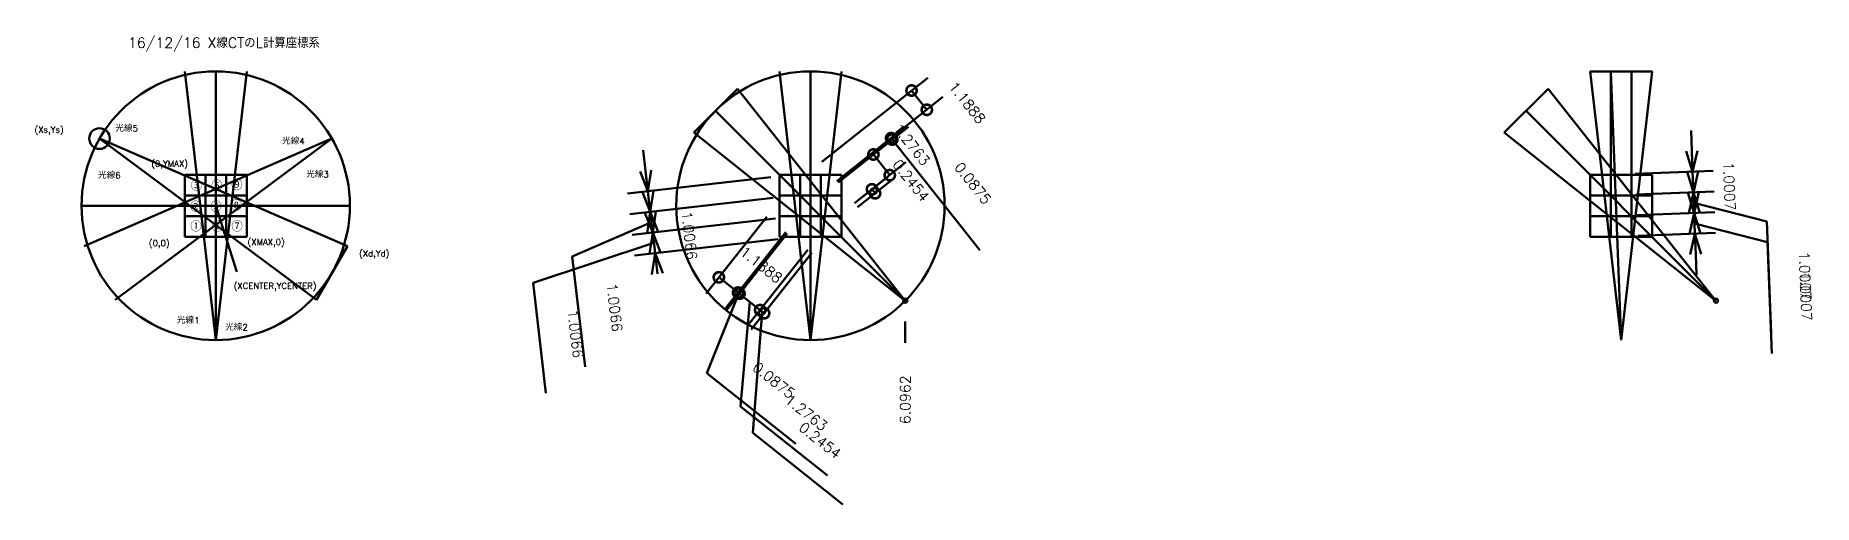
# Model space of a CAD drawing. Header units: millimetres. Extents: x -36 to 50.1, y -13 to 9.7.
import ezdxf

# ---------------------------------------------------------------- set-up
doc = ezdxf.new("R2010")
doc.units = ezdxf.units.MM
doc.linetypes.add('CENTER', pattern=[50.8, 31.75, -6.35, 6.35, -6.35])
doc.layers.add('AM_0', color=7, linetype='Continuous', lineweight=50)
doc.layers.add('外形線１', color=7, linetype='Continuous', lineweight=50)
doc.styles.get("Standard").update_dxf_attribs({"font": 'complex.shx', "bigfont": 'bigfont.shx'})
doc.dimstyles.new('AM_JIS$0', dxfattribs={"dimtxt": 3.5, "dimasz": 2.5, "dimexe": 1, "dimexo": 1, "dimgap": 1.5, "dimtad": 3, "dimdsep": 46, "dimtxsty": 'STANDARD', "dimblk": 'OPEN30', "dimcen": 0, "dimclrd": 2, "dimclre": 2, "dimclrt": 1, "dimadec": 0, "dimazin": 2, "dimtp": 0.1, "dimtm": 0.1, "dimtfac": 0.71, "dimtmove": 1, "dimatfit": 3, "dimldrblk": 'OPEN30', "dimfxl": 1, "dimtzin": 0, "dimlwd": -1, "dimlwe": -1, "dimarcsym": 0})
doc.dimstyles.new('AM_JIS$6', dxfattribs={"dimtxt": 3.5, "dimasz": 2.5, "dimexe": 1, "dimexo": 1, "dimgap": 1.5, "dimtad": 0, "dimdsep": 46, "dimtxsty": 'STANDARD', "dimblk": 'OPEN30', "dimcen": 0, "dimclrd": 2, "dimclre": 2, "dimclrt": 1, "dimadec": 0, "dimazin": 2, "dimtp": 0.1, "dimtm": 0.1, "dimtfac": 0.71, "dimtmove": 1, "dimatfit": 3, "dimldrblk": 'OPEN30', "dimfxl": 1, "dimtzin": 0, "dimlwd": -1, "dimlwe": -1, "dimarcsym": 0})

# ---------------------------------------------------------------- blocks, each defined once
blk = doc.blocks.new('_Open30')
at = {"layer": 'AM_0', "color": 0, "lineweight": -2}
for p, q in [((-1, 0.268), (0, 0)), ((0, 0), (-1, -0.268)), ((0, 0), (-1, 0))]:
    blk.add_line(p, q, dxfattribs=at)
blk = doc.blocks.new('*D59')
at = {"layer": 'Defpoints', "color": 0}
for p in [(0.577, 3), (0.692, 2), (-6.258, 1.198)]:
    blk.add_point(p, dxfattribs=at)
at = {"layer": '外形線１', "color": 2}
for p, q in [((-6.488, 3.191), (-6.603, 4.185)), ((-0.416, 2.885), (-7.367, 2.083)), ((-0.301, 1.885), (-7.252, 1.083)), ((-6.374, 2.198), (-6.258, 1.198)), ((-6.144, 0.205), (-6.029, -0.789))]:
    blk.add_line(p, q, dxfattribs=at)
for p, rotation in [((-6.374, 2.198), 276.581944655178), ((-6.258, 1.198), 96.581944655178)]:
    blk.add_blockref('_Open30', p, dxfattribs=dict(at, rotation=rotation))
at = {"layer": '外形線１', "color": 1, "insert": (-4.366, 0.06), "char_height": 0.5, "attachment_point": 5, "rotation": 276.58194}
blk.add_mtext('1.0066', dxfattribs=at)
blk = doc.blocks.new('*D60')
at = {"layer": 'Defpoints', "color": 0}
for p in [(0.692, 2), (0.808, 1), (-6.143, 0.198)]:
    blk.add_point(p, dxfattribs=at)
at = {"layer": '外形線１', "color": 2}
for p, q in [((-6.373, 2.191), (-6.488, 3.185)), ((-0.301, 1.885), (-7.252, 1.083)), ((-0.186, 0.885), (-7.136, 0.083)), ((-6.258, 1.198), (-6.143, 0.198)), ((-10.037, -0.953), (-6.201, 0.698)), ((-6.028, -0.795), (-5.914, -1.789)), ((-9.42, -6.298), (-10.037, -0.953))]:
    blk.add_line(p, q, dxfattribs=at)
for p, rotation in [((-6.258, 1.198), 276.581944655178), ((-6.143, 0.198), 96.58194465517799)]:
    blk.add_blockref('_Open30', p, dxfattribs=dict(at, rotation=rotation))
at = {"layer": '外形線１', "color": 1, "insert": (-7.99, -3.425), "char_height": 0.5, "attachment_point": 5, "rotation": 276.58194}
blk.add_mtext('1.0066', dxfattribs=at)
blk = doc.blocks.new('*D61')
at = {"layer": 'Defpoints', "color": 0}
for p in [(0.808, 1), (0.923, 0), (-6.028, -0.802)]:
    blk.add_point(p, dxfattribs=at)
at = {"layer": '外形線１', "color": 2}
for p, q in [((-6.258, 1.191), (-6.372, 2.185)), ((-0.186, 0.885), (-7.136, 0.083)), ((-6.143, 0.198), (-6.028, -0.802)), ((-11.928, -2.227), (-6.085, -0.302)), ((-0.07, -0.115), (-7.021, -0.917)), ((-11.312, -7.572), (-11.928, -2.227))]:
    blk.add_line(p, q, dxfattribs=at)
for p, rotation in [((-6.143, 0.198), 276.581944655178), ((-6.028, -0.802), 96.58194465517799)]:
    blk.add_blockref('_Open30', p, dxfattribs=dict(at, rotation=rotation))
at = {"layer": '外形線１', "color": 1, "insert": (-9.882, -4.699), "char_height": 0.5, "attachment_point": 5, "rotation": 276.58194}
blk.add_mtext('1.0066', dxfattribs=at)
blk = doc.blocks.new('*D75')
at = {"layer": 'Defpoints', "color": 0}
for p in [(40.462, 3), (40.501, 2), (44.276, 2.145)]:
    blk.add_point(p, dxfattribs=at)
at = {"layer": '外形線１', "color": 2}
for p, q in [((44.199, 4.144), (44.16, 5.144)), ((41.462, 3.038), (45.237, 3.184)), ((44.237, 3.145), (44.276, 2.145)), ((41.5, 2.038), (45.275, 2.184)), ((44.314, 1.146), (44.353, 0.147))]:
    blk.add_line(p, q, dxfattribs=at)
for p, rotation in [((44.237, 3.145), 272.2025981617659), ((44.276, 2.145), 92.20259816176592)]:
    blk.add_blockref('_Open30', p, dxfattribs=dict(at, rotation=rotation))
at = {"layer": '外形線１', "color": 1, "insert": (46.016, 2.445), "char_height": 0.5, "attachment_point": 5, "rotation": 272.2026}
blk.add_mtext('1.0007', dxfattribs=at)
blk = doc.blocks.new('*D76')
at = {"layer": 'Defpoints', "color": 0}
for p in [(40.501, 2), (40.539, 1), (44.314, 1.145)]:
    blk.add_point(p, dxfattribs=at)
at = {"layer": '外形線１', "color": 2}
for p, q in [((44.237, 3.144), (44.199, 4.144)), ((41.5, 2.038), (45.275, 2.184)), ((44.276, 2.145), (44.314, 1.145)), ((41.539, 1.038), (45.313, 1.184)), ((47.833, 0.73), (44.295, 1.645)), ((44.353, 0.146), (44.391, -0.853)), ((48.04, -4.646), (47.833, 0.73))]:
    blk.add_line(p, q, dxfattribs=at)
for p, rotation in [((44.276, 2.145), 272.2025981617659), ((44.314, 1.145), 92.20259816176592)]:
    blk.add_blockref('_Open30', p, dxfattribs=dict(at, rotation=rotation))
at = {"layer": '外形線１', "color": 1, "insert": (49.685, -1.891), "char_height": 0.5, "attachment_point": 5, "rotation": 272.2026}
blk.add_mtext('1.0007', dxfattribs=at)
blk = doc.blocks.new('*D77')
at = {"layer": 'Defpoints', "color": 0}
for p in [(40.539, 1), (40.578, 0), (44.353, 0.145)]:
    blk.add_point(p, dxfattribs=at)
at = {"layer": '外形線１', "color": 2}
for p, q in [((44.276, 2.144), (44.237, 3.144)), ((41.539, 1.038), (45.313, 1.184)), ((44.314, 1.145), (44.353, 0.145)), ((41.577, 0.038), (45.352, 0.184)), ((47.871, -0.27), (44.333, 0.645)), ((44.391, -0.854), (44.43, -1.853)), ((48.078, -5.646), (47.871, -0.27))]:
    blk.add_line(p, q, dxfattribs=at)
for p, rotation in [((44.314, 1.145), 272.2025981617659), ((44.353, 0.145), 92.20259816176588)]:
    blk.add_blockref('_Open30', p, dxfattribs=dict(at, rotation=rotation))
at = {"layer": '外形線１', "color": 1, "insert": (49.723, -2.891), "char_height": 0.5, "attachment_point": 5, "rotation": 272.2026}
blk.add_mtext('1.0007', dxfattribs=at)
blk = doc.blocks.new('*D78')
at = {"layer": 'Defpoints', "color": 0}
for p in [(0, 0), (6.096, -3.096), (6.096, -5.143)]:
    blk.add_point(p, dxfattribs=at)
at = {"layer": '外形線１', "color": 2}
blk.add_line((6.096, -4.096), (6.096, -5.143), dxfattribs=at)
at = {"layer": '外形線１', "color": 1, "insert": (6.096, -7.893), "char_height": 0.5, "attachment_point": 5, "rotation": 90}
blk.add_mtext('6.0962', dxfattribs=at)
blk = doc.blocks.new('_DOTSMALL')
at = {"color": 0, "linetype": 'ByBlock', "const_width": 0.5}
blk.add_lwpolyline([(-0.0625, 0, 1), (0.0625, 0, 1)], format="xyb", close=True, dxfattribs=at)
blk = doc.blocks.new('*D84')
at = {"layer": 'Defpoints', "color": 0}
for p in [(0, 1.739), (0.931, 1), (-2.006, -2.704)]:
    blk.add_point(p, dxfattribs=at)
at = {"layer": '外形線１', "color": 2}
for p, q in [((-0.621, 0.955), (-3.559, -2.749)), ((0.31, 0.217), (-2.628, -3.487)), ((-2.938, -1.965), (-2.006, -2.704))]:
    blk.add_line(p, q, dxfattribs=at)
for p, rotation in [((-2.938, -1.965), 321.581944655178), ((-2.006, -2.704), 141.581944655178)]:
    blk.add_blockref('_DOTSMALL', p, dxfattribs=dict(at, rotation=rotation))
at = {"layer": '外形線１', "color": 1, "insert": (-0.885, -1.36), "char_height": 0.5, "attachment_point": 5, "rotation": 321.58194}
blk.add_mtext('1.1888', dxfattribs=at)
blk = doc.blocks.new('*D85')
at = {"layer": 'Defpoints', "color": 0}
for p in [(0.931, 1), (1, 0.946), (-1.938, -2.758)]:
    blk.add_point(p, dxfattribs=at)
at = {"layer": '外形線１', "color": 2}
for p, q in [((0.31, 0.217), (-2.628, -3.487)), ((0.379, 0.162), (-2.559, -3.542)), ((-3.517, -6.611), (-1.972, -2.731)), ((-2.006, -2.704), (-1.938, -2.758)), ((0.792, -10.028), (-3.517, -6.611))]:
    blk.add_line(p, q, dxfattribs=at)
for p, rotation in [((-2.006, -2.704), 321.5819446551782), ((-1.938, -2.758), 141.5819446551781)]:
    blk.add_blockref('_DOTSMALL', p, dxfattribs=dict(at, rotation=rotation))
at = {"layer": '外形線１', "color": 1, "insert": (-0.275, -6.948), "char_height": 0.5, "attachment_point": 5, "rotation": 321.58194}
blk.add_mtext('0.0875', dxfattribs=at)
blk = doc.blocks.new('*D86')
at = {"layer": 'Defpoints', "color": 0}
for p in [(1, 0.946), (2, 0.153), (-0.938, -3.551)]:
    blk.add_point(p, dxfattribs=at)
at = {"layer": '外形線１', "color": 2}
for p, q in [((0.379, 0.162), (-2.559, -3.542)), ((1.379, -0.631), (-1.559, -4.335)), ((-1.938, -2.758), (-0.938, -3.551)), ((-1.895, -8.217), (-1.438, -3.155)), ((2.32, -11.56), (-1.895, -8.217))]:
    blk.add_line(p, q, dxfattribs=at)
for p, rotation in [((-1.938, -2.758), 321.581944655178), ((-0.938, -3.551), 141.581944655178)]:
    blk.add_blockref('_DOTSMALL', p, dxfattribs=dict(at, rotation=rotation))
at = {"layer": '外形線１', "color": 1, "insert": (1.3, -8.517), "char_height": 0.5, "attachment_point": 5, "rotation": 321.58194}
blk.add_mtext('1.2763', dxfattribs=at)
blk = doc.blocks.new('*D87')
at = {"layer": 'Defpoints', "color": 0}
for p in [(2, 0.153), (2.192, 0), (-0.745, -3.704)]:
    blk.add_point(p, dxfattribs=at)
at = {"layer": '外形線１', "color": 2}
for p, q in [((1.379, -0.631), (-1.559, -4.335)), ((1.571, -0.783), (-1.367, -4.487)), ((-1.299, -9.493), (-0.841, -3.628)), ((-0.938, -3.551), (-0.745, -3.704)), ((3.065, -12.954), (-1.299, -9.493))]:
    blk.add_line(p, q, dxfattribs=at)
for p, rotation in [((-0.938, -3.551), 321.581944655178), ((-0.745, -3.704), 141.5819446551779)]:
    blk.add_blockref('_DOTSMALL', p, dxfattribs=dict(at, rotation=rotation))
at = {"layer": '外形線１', "color": 1, "insert": (1.97, -9.853), "char_height": 0.5, "attachment_point": 5, "rotation": 321.58194}
blk.add_mtext('0.2454', dxfattribs=at)
blk = doc.blocks.new('*D88')
at = {"layer": 'Defpoints', "color": 0}
for p in [(4.631, 2.101), (2.847, 1), (3, 0.808)]:
    blk.add_point(p, dxfattribs=at)
at = {"layer": '外形線１', "color": 2}
for p, q in [((3.631, 1.621), (5.262, 2.915)), ((3.783, 1.429), (5.415, 2.723)), ((4.479, 2.294), (4.631, 2.101))]:
    blk.add_line(p, q, dxfattribs=at)
for p, rotation in [((4.479, 2.294), 308.4180553448221), ((4.631, 2.101), 128.4180553448221)]:
    blk.add_blockref('_DOTSMALL', p, dxfattribs=dict(at, rotation=rotation))
at = {"layer": '外形線１', "color": 1, "insert": (6.375, 2.719), "char_height": 0.5, "attachment_point": 5, "rotation": 308.41806}
blk.add_mtext('0.2454', dxfattribs=at)
blk = doc.blocks.new('*D89')
at = {"layer": 'Defpoints', "color": 0}
for p in [(5.343, 2.979), (2.054, 2), (2.847, 1)]:
    blk.add_point(p, dxfattribs=at)
at = {"layer": '外形線１', "color": 2}
for p, q in [((2.838, 2.621), (5.334, 4.601)), ((3.631, 1.621), (6.127, 3.601)), ((4.55, 3.979), (5.343, 2.979))]:
    blk.add_line(p, q, dxfattribs=at)
for p, rotation in [((4.55, 3.979), 308.418055344822), ((5.343, 2.979), 128.418055344822)]:
    blk.add_blockref('_DOTSMALL', p, dxfattribs=dict(at, rotation=rotation))
at = {"layer": '外形線１', "color": 1, "insert": (6.401, 4.462), "char_height": 0.5, "attachment_point": 5, "rotation": 308.41806}
blk.add_mtext('1.2763', dxfattribs=at)
blk = doc.blocks.new('*D90')
at = {"layer": 'Defpoints', "color": 0}
for p in [(5.461, 4.702), (2, 2.069), (2.054, 2)]:
    blk.add_point(p, dxfattribs=at)
at = {"layer": '外形線１', "color": 2}
for p, q in [((2.783, 2.69), (6.19, 5.392)), ((2.838, 2.621), (6.244, 5.323)), ((5.406, 4.77), (5.461, 4.702)), ((5.461, 4.702), (9.709, -0.655))]:
    blk.add_line(p, q, dxfattribs=at)
for p, rotation in [((5.406, 4.77), 308.4180553448222), ((5.461, 4.702), 128.4180553448222)]:
    blk.add_blockref('_DOTSMALL', p, dxfattribs=dict(at, rotation=rotation))
at = {"layer": '外形線１', "color": 1, "insert": (9.371, 2.587), "char_height": 0.5, "attachment_point": 5, "rotation": 308.41806}
blk.add_mtext('0.0875', dxfattribs=at)
blk = doc.blocks.new('*D91')
at = {"layer": 'Defpoints', "color": 0}
for p in [(7.138, 6.143), (1.261, 3), (2, 2.069)]:
    blk.add_point(p, dxfattribs=at)
at = {"layer": '外形線１', "color": 2}
for p, q in [((2.045, 3.621), (7.183, 7.696)), ((6.399, 7.075), (7.138, 6.143)), ((2.783, 2.69), (7.921, 6.765))]:
    blk.add_line(p, q, dxfattribs=at)
for p, rotation in [((6.399, 7.075), 308.418055344822), ((7.138, 6.143), 128.418055344822)]:
    blk.add_blockref('_DOTSMALL', p, dxfattribs=dict(at, rotation=rotation))
at = {"layer": '外形線１', "color": 1, "insert": (9.098, 6.488), "char_height": 0.5, "attachment_point": 5, "rotation": 308.41806}
blk.add_mtext('1.1888', dxfattribs=at)

msp = doc.modelspace()

# ---------------------------------------------------------------- linework, layer by layer
at = {"layer": '外形線１', "color": 4}
for p, q in [((-28.813, 8), (-27.313, -5)), ((-25.813, 8), (-27.313, -5)), ((-2.03553, 7.15685), (6.09619, -3.09619)), ((37.23463, 7.15685), (45.36636, -3.09619)), ((-3.09619, 6.09619), (6.09619, -3.09619)), ((36.17397, 6.09619), (45.36636, -3.09619)), ((-33.69216, -0.45096), (-21.68383, 4.75)), ((-22.43383, -3.04904), (-32.94216, 4.75)), ((-32.94216, 4.75), (-20.93383, -0.45096)), ((-21.68383, 4.75), (-32.19216, -3.04904)), ((6.09619, -3.09619), (-4.15685, 5.03553)), ((45.36636, -3.09619), (35.11331, 5.03553))]:
    msp.add_line(p, q, dxfattribs=at)
at = {"layer": '外形線１', "color": 1, "linetype": 'CENTER'}
for p, q in [((-27.313, 8), (-27.313, -5)), ((-20.813, 1.5), (-33.813, 1.5))]:
    msp.add_line(p, q, dxfattribs=at)
at = {"layer": '外形線１', "color": 2}
for p, q in [((0, 8), (1.5, -5)), ((1.5, 8), (1.5, -5)), ((3, 8), (1.5, -5)), ((39.27016, 8), (40.77016, -5)), ((40.77016, -5), (40.27016, 8)), ((42.27016, 8), (40.77016, -5))]:
    msp.add_line(p, q, dxfattribs=at)
at = {"layer": '外形線１', "color": 7}
for p, q in [((39.27016, 8), (42.27016, 8)), ((-4.15685, 5.03553), (-2.03553, 7.15685)), ((35.11331, 5.03553), (37.23463, 7.15685)), ((-25.813, 3), (-28.813, 3)), ((-28.813, 3), (-28.813, 0)), ((-27.813, 3), (-27.813, 0)), ((-26.813, 3), (-26.813, 0)), ((-25.813, 0), (-25.813, 3)), ((3, 3), (0, 3)), ((0, 3), (0, 0)), ((1, 3), (1, 0)), ((2, 3), (2, 0)), ((3, 0), (3, 3)), ((42.27016, 3), (39.27016, 3)), ((39.27016, 3), (39.27016, 0)), ((40.27016, 3), (40.27016, 0)), ((41.27016, 3), (41.27016, 0)), ((42.27016, 0), (42.27016, 3)), ((-25.813, 2), (-28.813, 2)), ((3, 2), (0, 2)), ((42.27016, 2), (39.27016, 2)), ((-28.813, 1), (-25.813, 1)), ((0, 1), (3, 1)), ((39.27016, 1), (42.27016, 1)), ((-28.813, 0), (-25.813, 0)), ((0, 0), (3, 0)), ((39.27016, 0), (42.27016, 0)), ((-20.93383, -0.45096), (-22.43383, -3.04904))]:
    msp.add_line(p, q, dxfattribs=at)
at = {"layer": '外形線１', "color": 5}
for p, q in [((40.27016, 3), (40.27016, 8)), ((41.27016, 3), (41.27016, 8))]:
    msp.add_line(p, q, dxfattribs=at)
at = {"layer": '外形線１', "color": 1}
msp.add_line((-26.29445, -1.69378), (-27.313, 1.5), dxfattribs=at)
at = {"layer": '外形線１', "color": 7}
for centre, radius in [((-27.313, 1.5), 6.5), ((-32.94216, 4.75), 0.5), ((6.09619, -3.09619), 0.1), ((45.36636, -3.09619), 0.1)]:
    msp.add_circle(centre, radius, dxfattribs=at)
at = {"layer": '外形線１', "color": 5}
msp.add_circle((1.5, 1.5), 6.5, dxfattribs=at)

# ---------------------------------------------------------------- texts
at = {"layer": '外形線１'}
for s, height, p in [('16/12/16 X線CTのL計算座標系', 0.5, (-31.56045, 9.13692)), ('(Xs,Ys)', 0.3, (-36.0923, 5.02667)), ('光線5', 0.3, (-32.1792, 5.0894)), ('光線4', 0.3, (-24.103, 4.47405)), ('(0,YMAX)', 0.3, (-30.43279, 3.38872)), ('光線6', 0.3, (-33.01797, 2.81539)), ('③', 0.5, (-28.52108, 2.22241)), ('⑥', 0.5, (-27.5302, 2.21786)), ('⑨', 0.5, (-26.56158, 2.25056)), ('光線3', 0.3, (-22.93177, 2.86361)), ('②', 0.5, (-28.55543, 1.19839)), ('⑤', 0.5, (-27.56679, 1.20453)), ('⑧', 0.5, (-26.59132, 1.25457)), ('①', 0.5, (-28.54315, 0.25273)), ('④', 0.5, (-27.51766, 0.24045)), ('⑦', 0.5, (-26.55359, 0.25273)), ('(0,0)', 0.3, (-30.55011, -0.45995)), ('(XMAX,0)', 0.3, (-25.76856, -0.40742)), ('(Xd,Yd)', 0.3, (-20.36526, -0.96125)), ('(XCENTER,YCENTER)', 0.3, (-26.44126, -2.52833)), ('光線1', 0.3, (-29.20049, -4.19852)), ('光線2', 0.3, (-26.85446, -4.53434))]:
    msp.add_text(s, height=height, dxfattribs=at).set_placement(p)

# ---------------------------------------------------------------- dimensions: what is measured, and where the dimension line sits
at = {"layer": '外形線１', "color": 2}
for base, p1, p2, angle, override, picture, middle, dimtype in [((7.13787, 6.14343), (1.26128, 3), (2, 2.06857), 308.4180553, {"dimtxt": 0.5, "dimasz": 1, "dimdec": 4, "dimblk": 'DOTSMALL', "dimarcsym": 1}, '*D91', (7.72731, 5.40022), 161), ((5.46078, 4.70162), (2, 2.06857), (2.05438, 2), 308.4180553, {"dimtxt": 0.5, "dimasz": 1, "dimdec": 4, "dimblk": 'DOTSMALL', "dimarcsym": 1}, '*D90', (8, 1.5), 161), ((5.34324, 2.97939), (2.05438, 2), (2.84749, 1), 308.4180553, {"dimtxt": 0.5, "dimasz": 1, "dimdec": 4, "dimblk": 'DOTSMALL', "dimarcsym": 1}, '*D89', (5.0299, 3.37448), 161), ((44.27577, 2.14519), (40.46247, 3), (40.50093, 2), 272.2025982, {"dimtxt": 0.5, "dimasz": 1, "dimdec": 4, "dimarcsym": 1}, '*D75', (44.26682, 2.37784), 161), ((-6.25845, 1.19799), (0.57692, 3), (0.69231, 2), 276.5819447, {"dimtxt": 0.5, "dimasz": 1, "dimdec": 4, "dimarcsym": 1}, '*D59', (-6.10397, -0.14083), 161), ((4.63115, 2.10137), (2.84749, 1), (3, 0.8077), 308.4180553, {"dimtxt": 0.5, "dimasz": 1, "dimdec": 4, "dimblk": 'DOTSMALL', "dimarcsym": 1}, '*D88', (5.00344, 1.63196), 161), ((-6.02768, -0.80201), (0.80769, 1), (0.92308, 0), 276.5819447, {"dimtxt": 0.5, "dimasz": 1, "dimdec": 4, "dimarcsym": 1}, '*D61', (-11.75654, -3.71675), 160), ((-2.00611, -2.70385), (0, 1.73872), (0.93143, 1), 321.5819447, {"dimtxt": 0.5, "dimasz": 1, "dimdec": 4, "dimblk": 'DOTSMALL', "dimarcsym": 1}, '*D84', (-1.97232, -2.73065), 161), ((-0.93754, -3.55134), (1, 0.94562), (2, 0.15251), 321.5819447, {"dimtxt": 0.5, "dimasz": 1, "dimdec": 4, "dimblk": 'DOTSMALL', "dimarcsym": 1}, '*D86', (-0.72023, -9.14874), 160), ((-0.74524, -3.70385), (2, 0.15251), (2.1923, 0), 321.5819447, {"dimtxt": 0.5, "dimasz": 1, "dimdec": 4, "dimblk": 'DOTSMALL', "dimarcsym": 1}, '*D87', (-0.12408, -10.42492), 160)]:
    dim = msp.add_linear_dim(base=base, p1=p1, p2=p2, angle=angle, dimstyle='AM_JIS$0', override=override, dxfattribs=at)
    dim.commit()
    dim.dimension.update_dxf_attribs({"geometry": picture, "text_midpoint": middle, "dimtype": dimtype})
for base, p1, p2, angle, override, picture, middle in [((44.31423, 1.14519), (40.50093, 2), (40.53939, 1), 272.2025982, {"dimtxt": 0.5, "dimasz": 1, "dimdec": 4, "dimarcsym": 1}, '*D76', (49.63913, -0.70116)), ((-6.14307, 0.19799), (0.69231, 2), (0.80769, 1), 276.5819447, {"dimtxt": 0.5, "dimasz": 1, "dimdec": 4, "dimarcsym": 1}, '*D60', (-8.12645, -2.24212)), ((44.3527, 0.14519), (40.53939, 1), (40.57785, 0), 272.2025982, {"dimtxt": 0.5, "dimasz": 1, "dimdec": 4, "dimarcsym": 1}, '*D77', (49.67759, -1.70116)), ((-1.93754, -2.75824), (0.93143, 1), (1, 0.94562), 321.5819447, {"dimtxt": 0.5, "dimasz": 1, "dimdec": 4, "dimblk": 'DOTSMALL', "dimarcsym": 1}, '*D85', (-1.25452, -6.17168))]:
    dim = msp.add_linear_dim(base=base, p1=p1, p2=p2, angle=angle, dimstyle='AM_JIS$0', override=override, dxfattribs=at)
    dim.commit()
    dim.dimension.update_dxf_attribs({"geometry": picture, "text_midpoint": middle})
dim = msp.add_ordinate_dim(feature_location=(6.09619, -3.09619), offset=(0, -2.04693), dtype=1, origin=(0, 0), dimstyle='AM_JIS$6', override={"dimtxt": 0.5, "dimasz": 1, "dimdec": 4, "dimarcsym": 1}, dxfattribs=at)
dim.commit()
dim.dimension.update_dxf_attribs({"geometry": '*D78', "text_midpoint": (6.09619, -7.89313)})

doc.saveas('drawing.dxf')
